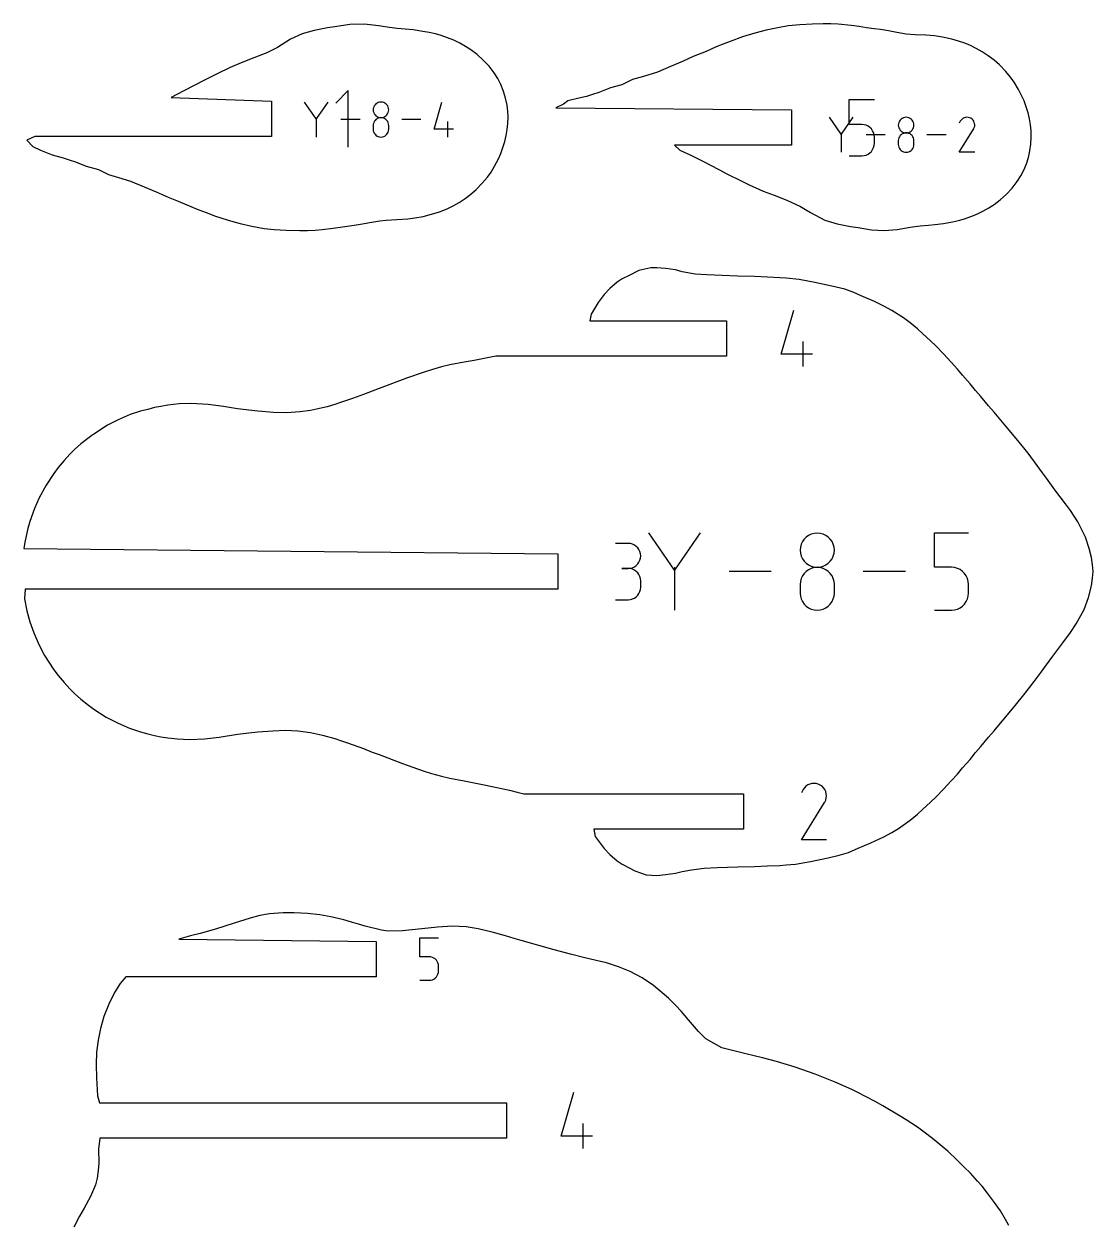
# Model space of a CAD drawing. Extents: x 0 to 590, y 0 to 890.
# Drawn here: x 302.1 to 393.1, y 135.8 to 237.5 of the extents above; entities that cross this region are included whole.
import ezdxf

# ---------------------------------------------------------------- set-up
doc = ezdxf.new("R2010")
doc.units = 0
doc.header["$MEASUREMENT"] = 0
doc.layers.add('annotation', color=7, linetype='Continuous')
doc.layers.add('boundary', color=7, linetype='Continuous')

msp = doc.modelspace()

# ---------------------------------------------------------------- linework, layer by layer
at = {"layer": 'annotation', "color": 1}
for p, q in [((327.020348, 229.548922), (327.020348, 227.891884)), ((330.758442, 229.380772), (329.130346, 229.380772)), ((335.94215, 229.380772), (334.314054, 229.380772)), ((338.21619, 227.891977), (338.21619, 229.214396)), ((371.711855, 228.25656), (371.711855, 226.599521)), ((375.449949, 228.08841), (373.821853, 228.08841)), ((380.633656, 228.08841), (379.005561, 228.08841)), ((368.469276, 208.365977), (368.469276, 210.497772)), ((357.50861, 191.300136), (357.50861, 187.647957)), ((365.747516, 190.929526), (362.159129, 190.929526)), ((377.172612, 190.929526), (373.584225, 190.929526)), ((349.739463, 141.837513), (349.739463, 143.969308))]:
    msp.add_line(p, q, dxfattribs=at)
for points in [[(329.751346, 227.040042), (329.751346, 231.840042), (328.684245, 230.77264)], [(372.395602, 226.296747), (373.461499, 226.296747), (373.461499, 226.296747), (373.652807, 226.313948), (373.832984, 226.363537), (373.998991, 226.442495), (374.147793, 226.5478), (374.27635, 226.676434), (374.381627, 226.825376), (374.460585, 226.991606), (374.510188, 227.172103), (374.527397, 227.363849), (374.527397, 227.894841), (374.527397, 227.894841), (374.510198, 228.086493), (374.46062, 228.266742), (374.381694, 228.432611), (374.276449, 228.581126), (374.147916, 228.70931), (373.999125, 228.814188), (373.833105, 228.892785), (373.652886, 228.942125), (373.461499, 228.959233), (372.395602, 228.959233), (372.395602, 231.096747), (374.527397, 231.096747)], [(328.013377, 230.869661), (327.020348, 229.433337), (326.027134, 230.869661)], [(338.71177, 228.553934), (337.058466, 228.553934), (337.718742, 230.869568)], [(372.704883, 229.577298), (371.711855, 228.140974), (370.71864, 229.577298)], [(383.072617, 226.59959), (381.750197, 226.59959), (382.972156, 228.566787), (382.972156, 228.566787), (382.973617, 228.568594), (382.975018, 228.570417), (382.976368, 228.572271), (382.977676, 228.574171), (382.978953, 228.576132), (382.980206, 228.57817), (382.981446, 228.580301), (382.98268, 228.582539), (382.98392, 228.5849), (382.98392, 228.5849), (383.034374, 228.693229), (383.063849, 228.805523), (383.073066, 228.919242), (383.062748, 229.031851), (383.033617, 229.140811), (382.986396, 229.243585), (382.921806, 229.337636), (382.840571, 229.420426), (382.743412, 229.489418), (382.743412, 229.489418), (382.634781, 229.539155), (382.522316, 229.568176), (382.40853, 229.577132), (382.295938, 229.566678), (382.187055, 229.537467), (382.084395, 229.490151), (381.990472, 229.425384), (381.9078, 229.343819), (381.838894, 229.246109), (381.752065, 229.079546)], [(369.268173, 209.433078), (366.602978, 209.433078), (367.66737, 213.165977)], [(359.697283, 194.211096), (357.50861, 191.04538), (355.319525, 194.211096)], [(379.633017, 187.648163), (381.090349, 187.648163), (381.090349, 187.648163), (381.351912, 187.67168), (381.598255, 187.739481), (381.825226, 187.847434), (382.028673, 187.991411), (382.204442, 188.167284), (382.34838, 188.370922), (382.456334, 188.598197), (382.524152, 188.84498), (382.547681, 189.107141), (382.547681, 189.833132), (382.547681, 189.833132), (382.524166, 190.095166), (382.456381, 190.341608), (382.348471, 190.568391), (382.204577, 190.771445), (382.028842, 190.946702), (381.825409, 191.090096), (381.598421, 191.197556), (381.35202, 191.265016), (381.090349, 191.288406), (379.633017, 191.288406), (379.633017, 194.21089), (382.547681, 194.21089)], [(352.510051, 188.529699), (353.575949, 188.529699), (353.575949, 188.529699), (353.767653, 188.546896), (353.94804, 188.59646), (354.114109, 188.675346), (354.262861, 188.780514), (354.391295, 188.908922), (354.496411, 189.057525), (354.575208, 189.223283), (354.624687, 189.403152), (354.641846, 189.594092), (354.641846, 190.127793), (354.641846, 190.127793), (354.624687, 190.318653), (354.575208, 190.49848), (354.496411, 190.664225), (354.391295, 190.812839), (354.262861, 190.941271), (354.114109, 191.046471), (353.94804, 191.12539), (353.767653, 191.174978), (353.575949, 191.192185), (353.042247, 191.192185), (353.575949, 191.192185), (353.575949, 191.192185), (353.767653, 191.209396), (353.94804, 191.259013), (354.114109, 191.338011), (354.262861, 191.443364), (354.391295, 191.572047), (354.496411, 191.721037), (354.575208, 191.887306), (354.624687, 192.067832), (354.641846, 192.259588), (354.641846, 192.259588), (354.624687, 192.450447), (354.575208, 192.630275), (354.496411, 192.79602), (354.391295, 192.944634), (354.262861, 193.073066), (354.114109, 193.178266), (353.94804, 193.257185), (353.767653, 193.306773), (353.575949, 193.32398), (352.510051, 193.32398)], [(370.449289, 168.110839), (368.317495, 168.110839), (370.287343, 171.282042), (370.287343, 171.282042), (370.289698, 171.284956), (370.291956, 171.287895), (370.294132, 171.290883), (370.296242, 171.293946), (370.2983, 171.297107), (370.30032, 171.300393), (370.302318, 171.303827), (370.304309, 171.307435), (370.306307, 171.311241), (370.306307, 171.311241), (370.387641, 171.485873), (370.435156, 171.666895), (370.450014, 171.850215), (370.433381, 172.031745), (370.386421, 172.207393), (370.310298, 172.373069), (370.206177, 172.524683), (370.075222, 172.658144), (369.918598, 172.769362), (369.918598, 172.769362), (369.74348, 172.849541), (369.562181, 172.896323), (369.378754, 172.910761), (369.197252, 172.893909), (369.021728, 172.846819), (368.856235, 172.770544), (368.704827, 172.666137), (368.571557, 172.53465), (368.460477, 172.377138), (368.320505, 172.108632)], [(335.834023, 156.15468), (336.635768, 156.15468), (336.635768, 156.15468), (336.779665, 156.167618), (336.91519, 156.204918), (337.040058, 156.264308), (337.151983, 156.343517), (337.248681, 156.440272), (337.327868, 156.552303), (337.387259, 156.677337), (337.424568, 156.813104), (337.437513, 156.957331), (337.437513, 157.356731), (337.437513, 157.356731), (337.424576, 157.500888), (337.387285, 157.636467), (337.327918, 157.761231), (337.248756, 157.87294), (337.152076, 157.969357), (337.040158, 158.048245), (336.915282, 158.107363), (336.779725, 158.144476), (336.635768, 158.157344), (335.834023, 158.157344), (335.834023, 159.765136), (337.437513, 159.765136)], [(350.538359, 142.904614), (347.873164, 142.904614), (348.937557, 146.637513)]]:
    msp.add_lwpolyline(points, dxfattribs=at)
for points in [[(333.186508, 230.324047), (333.155754, 230.435599), (333.106793, 230.538417), (333.041507, 230.630606), (332.961774, 230.710276), (332.869474, 230.775536), (332.766487, 230.824491), (332.654691, 230.855252), (332.535968, 230.865926), (332.535968, 230.865926), (332.417245, 230.855252), (332.305449, 230.824491), (332.202462, 230.775536), (332.110162, 230.710276), (332.030429, 230.630606), (331.965142, 230.538417), (331.916182, 230.435599), (331.885428, 230.324047), (331.874758, 230.205651), (331.874758, 230.205651), (331.885434, 230.086698), (331.916204, 229.974713), (331.965184, 229.871571), (332.03049, 229.779148), (332.110239, 229.699321), (332.202545, 229.633967), (332.305525, 229.584963), (332.417294, 229.554184), (332.535968, 229.543507), (332.535968, 229.543507), (332.654642, 229.554184), (332.766411, 229.584963), (332.869391, 229.633967), (332.961697, 229.699321), (333.041446, 229.779148), (333.106752, 229.871571), (333.155732, 229.974713), (333.186502, 230.086698), (333.197178, 230.205651), (333.197178, 230.205651)], [(331.885434, 228.433272), (331.916204, 228.321458), (331.965184, 228.218564), (332.03049, 228.126436), (332.110239, 228.046919), (332.202545, 227.98186), (332.305525, 227.933104), (332.417294, 227.902496), (332.535968, 227.891884), (332.535968, 227.891884), (332.654642, 227.902496), (332.766411, 227.933104), (332.869391, 227.98186), (332.961697, 228.046919), (333.041446, 228.126436), (333.106752, 228.218564), (333.155732, 228.321458), (333.186502, 228.433272), (333.197178, 228.55216), (333.197178, 228.881551), (333.197178, 228.881551), (333.186508, 229.000497), (333.155754, 229.112465), (333.106793, 229.215582), (333.041507, 229.307976), (332.961774, 229.387771), (332.869474, 229.453096), (332.766487, 229.502075), (332.654691, 229.532837), (332.535968, 229.543507), (332.535968, 229.543507), (332.417245, 229.532831), (332.305449, 229.502054), (332.202462, 229.453054), (332.110162, 229.38771), (332.030429, 229.307899), (331.965142, 229.215499), (331.916182, 229.11239), (331.885428, 229.000447), (331.874758, 228.881551), (331.874758, 228.55216), (331.874758, 228.55216)], [(377.878015, 229.031684), (377.84726, 229.143237), (377.7983, 229.246054), (377.733014, 229.338244), (377.653281, 229.417914), (377.560981, 229.483173), (377.457993, 229.532129), (377.346198, 229.56289), (377.227475, 229.573564), (377.227475, 229.573564), (377.108751, 229.56289), (376.996956, 229.532129), (376.893969, 229.483173), (376.801669, 229.417914), (376.721935, 229.338244), (376.656649, 229.246054), (376.607689, 229.143237), (376.576934, 229.031684), (376.566265, 228.913288), (376.566265, 228.913288), (376.57694, 228.794336), (376.60771, 228.68235), (376.656691, 228.579208), (376.721997, 228.486785), (376.801745, 228.406959), (376.894052, 228.341605), (376.997031, 228.2926), (377.1088, 228.261821), (377.227475, 228.251145), (377.227475, 228.251145), (377.346149, 228.261821), (377.457918, 228.2926), (377.560898, 228.341605), (377.653204, 228.406959), (377.732952, 228.486785), (377.798259, 228.579208), (377.847239, 228.68235), (377.878009, 228.794336), (377.888684, 228.913288), (377.888684, 228.913288)], [(376.57694, 227.140909), (376.60771, 227.029095), (376.656691, 226.926201), (376.721997, 226.834073), (376.801745, 226.754556), (376.894052, 226.689497), (376.997031, 226.640741), (377.1088, 226.610134), (377.227475, 226.599521), (377.227475, 226.599521), (377.346149, 226.610134), (377.457918, 226.640741), (377.560898, 226.689497), (377.653204, 226.754556), (377.732952, 226.834073), (377.798259, 226.926201), (377.847239, 227.029095), (377.878009, 227.140909), (377.888684, 227.259797), (377.888684, 227.589188), (377.888684, 227.589188), (377.878015, 227.708134), (377.84726, 227.820102), (377.7983, 227.92322), (377.733014, 228.015613), (377.653281, 228.095409), (377.560981, 228.160733), (377.457993, 228.209713), (377.346198, 228.240474), (377.227475, 228.251145), (377.227475, 228.251145), (377.108751, 228.240468), (376.996956, 228.209691), (376.893969, 228.160691), (376.801669, 228.095347), (376.721935, 228.015536), (376.656649, 227.923137), (376.607689, 227.820027), (376.576934, 227.708085), (376.566265, 227.589188), (376.566265, 227.259797), (376.566265, 227.259797)], [(371.09907, 193.00854), (371.031285, 193.254407), (370.923375, 193.48102), (370.779481, 193.684209), (370.603746, 193.859806), (370.400313, 194.003639), (370.173325, 194.11154), (369.926924, 194.179338), (369.665253, 194.202864), (369.665253, 194.202864), (369.403582, 194.179338), (369.157181, 194.11154), (368.930193, 194.003639), (368.72676, 193.859806), (368.551025, 193.684209), (368.407131, 193.48102), (368.299221, 193.254407), (368.231436, 193.00854), (368.207921, 192.74759), (368.207921, 192.74759), (368.23145, 192.485415), (368.299268, 192.238594), (368.407222, 192.011265), (368.55116, 191.807561), (368.726929, 191.631621), (368.930375, 191.487578), (369.157347, 191.37957), (369.40369, 191.311732), (369.665253, 191.2882), (369.665253, 191.2882), (369.926816, 191.311732), (370.173159, 191.37957), (370.40013, 191.487578), (370.603577, 191.631621), (370.779345, 191.807561), (370.923283, 192.011265), (371.031238, 192.238594), (371.099056, 192.485415), (371.122585, 192.74759), (371.122585, 192.74759)], [(368.23145, 188.841197), (368.299268, 188.594755), (368.407222, 188.367973), (368.55116, 188.164919), (368.726929, 187.989661), (368.930375, 187.846268), (369.157347, 187.738807), (369.40369, 187.671348), (369.665253, 187.647957), (369.665253, 187.647957), (369.926816, 187.671348), (370.173159, 187.738807), (370.40013, 187.846268), (370.603577, 187.989661), (370.779345, 188.164919), (370.923283, 188.367973), (371.031238, 188.594755), (371.099056, 188.841197), (371.122585, 189.103231), (371.122585, 189.829222), (371.122585, 189.829222), (371.09907, 190.091383), (371.031285, 190.338166), (370.923375, 190.565441), (370.779481, 190.769079), (370.603746, 190.944952), (370.400313, 191.088929), (370.173325, 191.196883), (369.926924, 191.264683), (369.665253, 191.2882), (369.665253, 191.2882), (369.403582, 191.264669), (369.157181, 191.196835), (368.930193, 191.088838), (368.72676, 190.944816), (368.551025, 190.76891), (368.407131, 190.565258), (368.299221, 190.338), (368.231436, 190.091275), (368.207921, 189.829222), (368.207921, 189.103231), (368.207921, 189.103231)]]:
    msp.add_lwpolyline(points, close=True, dxfattribs=at)
at = {"layer": 'boundary', "color": 5}
for points in [[(302.393534, 227.6294), (302.903953, 227.087937), (303.558025, 226.766752), (304.549421, 226.367742), (305.500771, 226.114932), (306.004576, 225.944555), (306.549509, 225.785118), (307.443388, 225.420439), (308.500546, 225.146323), (309.357766, 224.718438), (310.198909, 224.462836), (311.223435, 224.152903), (312.383996, 223.661591), (313.394581, 223.244623), (314.415744, 222.785092), (315.26489, 222.45062), (316.546279, 221.90714), (317.048456, 221.712291), (317.732462, 221.44086), (318.382668, 221.196471), (319.528464, 220.831023), (320.555159, 220.545314), (321.542102, 220.323939), (322.591792, 220.121375), (323.442762, 220.035403), (324.461414, 219.970559), (325.638592, 219.951203), (326.283026, 219.955901), (326.93197, 219.981259), (327.536391, 220.03602), (328.461864, 220.148459), (329.051045, 220.236401), (329.655686, 220.322817), (330.254183, 220.400429), (330.804492, 220.475458), (331.581582, 220.616356), (332.448132, 220.770683), (332.978439, 220.829968), (333.887547, 220.893159), (334.824719, 220.949453), (335.410501, 221.021322), (336.120734, 221.141), (336.831835, 221.323434), (337.519333, 221.535243), (338.171867, 221.789526), (338.67074, 222.030128), (339.182101, 222.316892), (339.698037, 222.654036), (340.192979, 223.029689), (340.651991, 223.437844), (341.147761, 223.958462), (341.600167, 224.488461), (341.903449, 224.916171), (342.206959, 225.425277), (342.527237, 226.029304), (342.736393, 226.50118), (342.916399, 226.992819), (343.076131, 227.521259), (343.19393, 228.016453), (343.278492, 228.521964), (343.334475, 229.046086), (343.352839, 229.571194), (343.330697, 230.088298), (343.26983, 230.59908), (343.112007, 231.326352), (342.946359, 231.853767), (342.730273, 232.378509), (342.476545, 232.873726), (342.162784, 233.362422), (341.733045, 233.916514), (341.23962, 234.44197), (340.716162, 234.903919), (340.185249, 235.303395), (339.742048, 235.594514), (339.241799, 235.870762), (338.724048, 236.126516), (338.204965, 236.335425), (337.664128, 236.522431), (337.174534, 236.664802), (336.639385, 236.786895), (336.110653, 236.887437), (335.270876, 237.001572), (334.60049, 237.062132), (333.904319, 237.122266), (333.250833, 237.208301), (332.339232, 237.363046), (331.141672, 237.5008), (329.88455, 237.474227), (328.62311, 237.280421), (327.979596, 237.176932), (326.845182, 236.949002), (325.837778, 236.668968), (324.844381, 236.211173), (323.741609, 235.508755), (322.827352, 235.069017), (321.726976, 234.619396), (320.649728, 234.22169), (319.70651, 233.805083), (318.599888, 233.276953), (317.456379, 232.695256), (316.752835, 232.336494), (315.706887, 231.786578), (314.667783, 231.259453), (323.218247, 230.940042), (323.218247, 227.940042), (303.087115, 227.940042)], [(347.430242, 230.381259), (367.462101, 230.196747), (367.462101, 227.196747), (357.517545, 227.196747), (357.96176, 226.78881), (358.970269, 226.3148), (359.931151, 225.829816), (361.280598, 225.13188), (361.981396, 224.774503), (363.126825, 224.191858), (363.87657, 223.83788), (365.058727, 223.298239), (365.993473, 222.9605), (367.089715, 222.536682), (368.240742, 221.980272), (369.093706, 221.461626), (370.306946, 220.818583), (371.371464, 220.520192), (372.505548, 220.292324), (373.149696, 220.188724), (374.287674, 220.007553), (375.374599, 219.951825), (376.458732, 220.042434), (377.275536, 220.179146), (377.777347, 220.260928), (378.430608, 220.346919), (379.126778, 220.407051), (379.67496, 220.454682), (380.411931, 220.548038), (381.165674, 220.68229), (381.700823, 220.804387), (382.190416, 220.946751), (382.731254, 221.133778), (383.250337, 221.342675), (383.768088, 221.598419), (384.268337, 221.874679), (384.711538, 222.165796), (385.242451, 222.565282), (385.765909, 223.027217), (386.259334, 223.552667), (386.689073, 224.106774), (387.002831, 224.595469), (387.256245, 225.090037), (387.472402, 225.614775), (387.638084, 226.141965), (387.766314, 226.70965), (387.84832, 227.287431), (387.879128, 227.897993), (387.860763, 228.423107), (387.805098, 228.945349), (387.72022, 229.452729), (387.602419, 229.947925), (387.442688, 230.476371), (387.262682, 230.968014), (387.053526, 231.439884), (386.784774, 231.947187), (386.429738, 232.553023), (386.126456, 232.980734), (385.723314, 233.459218), (385.178907, 234.030764), (384.719368, 234.439393), (384.223664, 234.815581), (383.707921, 235.152584), (383.197029, 235.439052), (382.698157, 235.67965), (382.216579, 235.877645), (381.678921, 236.054809), (381.114508, 236.215898), (380.3361, 236.386343), (379.63844, 236.491843), (378.911474, 236.551191), (377.990068, 236.592116), (377.227407, 236.659281), (376.430664, 236.789523), (375.738801, 236.918932), (375.038081, 237.034896), (374.501988, 237.100749), (373.858763, 237.188256), (373.225221, 237.285413), (372.553457, 237.376156), (371.458257, 237.487923), (370.809323, 237.51328), (370.164877, 237.517973), (369.228351, 237.508977), (368.176794, 237.453492), (367.199354, 237.360142), (366.300289, 237.193673), (365.320471, 236.980415), (364.352988, 236.729786), (363.300259, 236.406686), (362.258314, 236.028086), (361.574041, 235.756605), (361.071709, 235.561698), (360.212065, 235.179747), (359.099057, 234.745593), (358.205244, 234.331133), (357.170623, 233.897279), (356.063287, 233.41821), (354.86805, 233.044928), (353.948744, 232.775898), (353.026835, 232.32287), (352.075925, 232.069967), (351.075798, 231.684084), (350.530865, 231.524642), (350.02706, 231.354264), (349.387481, 231.195171), (348.431544, 230.962572), (348.084314, 230.702448)], [(306.996767, 201.78882), (306.459843, 201.303077), (306.06393, 200.913971), (305.562058, 200.377447), (305.063773, 199.768502), (304.69787, 199.282899), (304.029997, 198.279062), (303.457035, 197.206327), (303.044284, 196.295711), (302.662629, 195.200721), (302.482469, 194.598318), (302.223802, 193.416583), (302.149655, 192.881833), (347.576551, 192.429549), (347.576551, 189.429549), (302.265083, 189.429549), (302.194099, 188.614266), (302.392434, 187.583675), (302.662574, 186.658408), (302.980781, 185.726235), (303.457116, 184.652578), (303.910069, 183.794921), (304.698189, 182.575694), (305.063936, 182.09033), (305.562321, 181.481316), (306.064384, 180.944646), (306.46006, 180.555777), (306.996766, 180.070239), (307.656339, 179.549059), (308.091375, 179.231835), (309.160615, 178.544587), (310.178107, 178.021493), (311.144129, 177.59799), (312.083598, 177.296423), (312.705165, 177.130571), (313.254333, 176.984779), (313.80108, 176.880189), (314.387592, 176.77767), (315.211622, 176.688179), (316.253086, 176.641521), (317.527857, 176.691954), (318.762755, 176.829836), (320.325324, 177.08083), (321.537417, 177.229898), (322.053039, 177.282017), (323.342588, 177.390476), (324.373852, 177.429005), (325.464935, 177.376003), (326.529092, 177.233338), (327.058666, 177.114234), (327.563117, 177.012796), (328.608686, 176.718742), (329.100288, 176.546785), (329.702304, 176.358425), (331.051816, 175.872991), (331.794826, 175.572673), (332.371778, 175.367677), (334.355557, 174.601282), (336.124669, 173.988341), (336.824791, 173.756749), (337.694065, 173.512726), (338.409104, 173.338572), (339.629064, 173.112002), (340.464088, 172.963797), (341.45099, 172.767082), (342.934411, 172.442706), (343.48524, 172.336953), (344.131827, 172.160878), (344.682663, 172.010879), (363.383994, 172.010879), (363.383994, 169.010878), (350.662618, 169.010878), (350.779098, 168.392332), (351.520167, 167.357704), (352.027091, 166.851061), (352.634401, 166.307785), (353.062579, 166.028644), (353.646883, 165.730463), (354.155222, 165.481283), (355.115894, 165.128784), (356.00948, 165.082849), (356.753845, 165.152713), (357.592651, 165.262655), (358.170456, 165.418381), (358.956582, 165.565024), (360.040577, 165.681211), (361.13613, 165.737933), (362.908183, 165.809744), (364.328789, 165.840101), (365.427893, 165.890528), (366.469669, 165.929737), (367.020851, 165.970951), (367.822013, 166.044394), (369.104491, 166.266141), (370.582393, 166.587135), (371.524682, 166.792565), (372.323954, 167.017659), (373.154604, 167.395778), (374.225166, 167.848672), (375.345039, 168.355027), (376.00573, 168.726386), (376.582801, 169.070092), (377.564102, 169.784541), (378.193403, 170.286886), (378.631831, 170.690124), (379.317991, 171.299563), (379.747836, 171.73221), (380.419391, 172.409309), (381.065312, 173.12021), (381.589099, 173.698916), (382.035587, 174.223323), (382.671472, 174.946646), (383.147711, 175.527265), (383.594636, 176.047345), (384.229853, 176.835315), (384.731465, 177.375203), (385.533449, 178.380682), (386.412902, 179.414541), (387.353829, 180.59072), (388.116447, 181.576071), (388.73391, 182.356513), (389.172891, 182.996521), (389.719599, 183.742728), (390.569759, 184.865717), (391.222072, 185.732473), (391.712015, 186.485936), (392.376082, 187.71338), (392.760238, 188.726164), (393.005786, 189.722107), (393.090313, 190.354759), (393.141421, 190.929513), (393.090313, 191.504316), (393.005786, 192.136968), (392.81463, 192.900974), (392.486752, 193.85569), (391.843383, 195.148171), (391.222542, 196.12589), (390.799827, 196.683261), (389.896373, 197.89062), (389.172883, 198.862547), (388.843312, 199.336629), (388.381376, 199.938503), (387.604317, 201.01004), (386.745839, 202.079792), (385.720517, 203.285159), (384.731465, 204.483851), (384.229842, 205.023749), (383.594635, 205.811707), (383.147703, 206.33179), (382.671584, 206.912261), (382.035697, 207.635586), (381.58925, 208.15996), (381.065314, 208.738838), (380.419387, 209.449746), (379.747835, 210.126843), (379.317986, 210.5595), (378.631831, 211.168933), (378.193401, 211.572177), (377.564102, 212.074523), (377.001306, 212.510063), (376.006111, 213.132472), (375.345031, 213.504031), (374.532705, 213.897575), (373.390635, 214.377825), (372.790471, 214.660175), (372.000141, 214.951579), (370.895617, 215.212649), (369.447533, 215.520343), (368.137541, 215.76927), (367.020849, 215.888107), (366.469675, 215.929316), (365.427667, 215.968558), (364.329086, 216.018929), (362.907795, 216.049274), (361.577612, 216.108486), (360.259329, 216.157897), (359.290419, 216.231701), (358.170499, 216.440677), (357.592379, 216.596479), (356.754129, 216.706361), (356.009478, 216.776203), (355.490518, 216.771212), (354.486422, 216.534079), (353.646876, 216.12859), (353.062579, 215.830408), (352.634409, 215.551273), (352.027091, 215.007986), (351.520171, 214.501352), (351.028239, 213.814718), (350.422507, 212.839725), (350.301801, 212.265977), (361.936177, 212.265977), (361.936177, 209.265977), (342.312531, 209.265977), (341.602126, 209.115977), (340.464371, 208.895309), (339.628763, 208.747001), (338.409105, 208.520488), (337.693446, 208.346171), (336.824908, 208.102349), (336.124076, 207.870508), (334.79304, 207.412243), (332.371778, 206.491389), (331.794826, 206.286391), (331.051816, 205.986072), (330.123462, 205.642641), (329.100288, 205.312283), (328.608686, 205.140325), (327.952266, 204.953096), (327.058666, 204.744831), (326.529092, 204.625728), (325.646372, 204.505965), (324.497881, 204.433366), (323.377241, 204.466373), (322.053039, 204.577045), (321.537417, 204.629165), (320.325324, 204.778242), (319.144055, 204.966007), (317.836624, 205.135724), (316.379149, 205.220324), (315.350689, 205.18584), (314.387592, 205.081401), (313.80108, 204.978875), (313.254333, 204.874293), (312.705165, 204.728503), (312.083598, 204.56264), (311.184613, 204.275953), (310.178107, 203.83757), (309.262096, 203.369377), (308.091375, 202.627226), (307.924007, 202.505139)]]:
    msp.add_lwpolyline(points, close=True, dxfattribs=at)
msp.add_lwpolyline([(385.98149, 135.300222), (385.697053, 135.807729), (385.254402, 136.534412), (384.679515, 137.368813), (384.167387, 138.056971), (383.69714, 138.638278), (383.312019, 139.056218), (382.697654, 139.736056), (382.162749, 140.265568), (381.551536, 140.888947), (380.770798, 141.618803), (380.297827, 142.022339), (379.609531, 142.592589), (378.997355, 143.052288), (378.186022, 143.653296), (377.23273, 144.288707), (376.719913, 144.609735), (375.251349, 145.483071), (374.594465, 145.839144), (373.065129, 146.634764), (372.601055, 146.852796), (371.201118, 147.485491), (369.488335, 148.166268), (367.786758, 148.762111), (366.211406, 149.239701), (365.010928, 149.558426), (363.591068, 149.886682), (361.539473, 150.41628), (360.180772, 151.182945), (359.573148, 151.810593), (358.709239, 152.802046), (358.072578, 153.531126), (357.64357, 154.014769), (357.013355, 154.638395), (355.734556, 155.726806), (354.764851, 156.376907), (353.754782, 156.908247), (352.763632, 157.313464), (351.72223, 157.633534), (350.837904, 157.850286), (349.784778, 158.091955), (348.662916, 158.374003), (347.267443, 158.740554), (344.467877, 159.534062), (343.867661, 159.719813), (343.130171, 159.926278), (341.990269, 160.247845), (340.803985, 160.529557), (339.773972, 160.692712), (339.18291, 160.729994), (338.637236, 160.746772), (337.348117, 160.685921), (336.000591, 160.528185), (334.363126, 160.359272), (333.156596, 160.32927), (332.584839, 160.409731), (331.203733, 160.76814), (330.622582, 160.927381), (330.035814, 161.099921), (329.37659, 161.286379), (328.283703, 161.544209), (327.345212, 161.713154), (326.296556, 161.830632), (325.160651, 161.905026), (324.213906, 161.891498), (323.037085, 161.804047), (322.235962, 161.658453), (321.395382, 161.440863), (320.046076, 161.02355), (318.441995, 160.502219), (317.162462, 160.131447), (316.314963, 159.924005), (315.32054, 159.645573), (332.123151, 159.459908), (332.123151, 156.459908), (310.8356, 156.459908), (310.352978, 155.878363), (309.859377, 155.107856), (309.366299, 154.119224), (308.957904, 153.067515), (308.667162, 152.065724), (308.462943, 151.051425), (308.34072, 150.032516), (308.295618, 148.997886), (308.323741, 147.852216), (308.41709, 146.322471), (308.584228, 145.737513), (343.206364, 145.737513), (343.206364, 142.737513), (308.614094, 142.737513), (308.508872, 141.798462), (308.521285, 140.61126), (308.479376, 139.973271), (308.37237, 139.324118), (308.239858, 138.76774), (307.818762, 137.749859), (307.269977, 136.758968), (306.888038, 136.078985), (306.400039, 135.146846)], dxfattribs=at)

doc.saveas('drawing.dxf')
